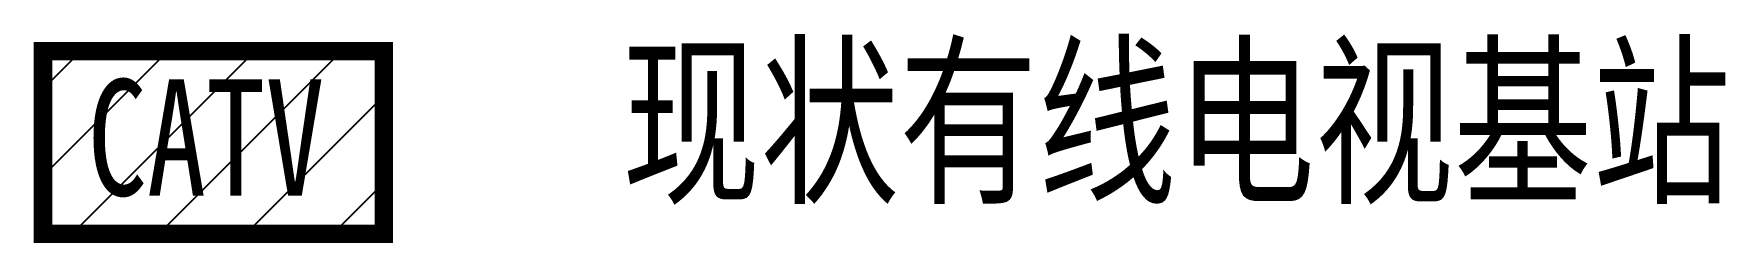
# Model space of a CAD drawing. Header units: millimetres. Extents: x -0.2 to 43.5, y -0.2 to 5.2.
import ezdxf

# ---------------------------------------------------------------- set-up
doc = ezdxf.new("R2010")
doc.units = ezdxf.units.MM
doc.linetypes.add('CONTINOUS', pattern=[0])
doc.layers.add('设施图块', color=7, linetype='Continuous')
doc.styles.add('设施块标注', font='SIMFANG.TTF', dxfattribs={"width": 0.75})

msp = doc.modelspace()

# ---------------------------------------------------------------- hatches: boundary and pattern name
at = {"layer": '设施图块'}
h = msp.add_hatch(dxfattribs=at)
h.set_pattern_fill('ANSI31', color=8, scale=0.5, style=0)
h.set_pattern_definition([(45, (-75026.4845, -25469.6887), (-1.122532015, 1.122532015), [])])
h.paths.add_polyline_path([(8.801, 4.718), (6.601, 2.762), (2.2, 2.762), (0, 4.718), (0, 0), (8.801, 0)])
h.paths.add_polyline_path([(6.601, 2.762), (8.801, 4.718), (0, 4.718), (2.2, 2.762)])

# ---------------------------------------------------------------- linework, layer by layer
at = {"layer": '设施图块', "color": 1, "const_width": 0.48}
msp.add_lwpolyline([(0, 0), (8.801, 0), (8.801, 4.718), (0, 4.718)], close=True, dxfattribs=at)

# ---------------------------------------------------------------- texts
at = {"layer": '设施图块', "color": 7, "style": '设施块标注', "width": 0.75}
msp.add_text('CATV', height=3, dxfattribs=at).set_placement((1.148, 0.991))
at = {"layer": '设施图块', "linetype": 'CONTINOUS', "style": '设施块标注', "width": 0.75}
msp.add_attdef('现状有线电视基站', (14.95, 1.147), '现状有线电视基站', height=3.5, dxfattribs=at)

doc.saveas('drawing.dxf')
